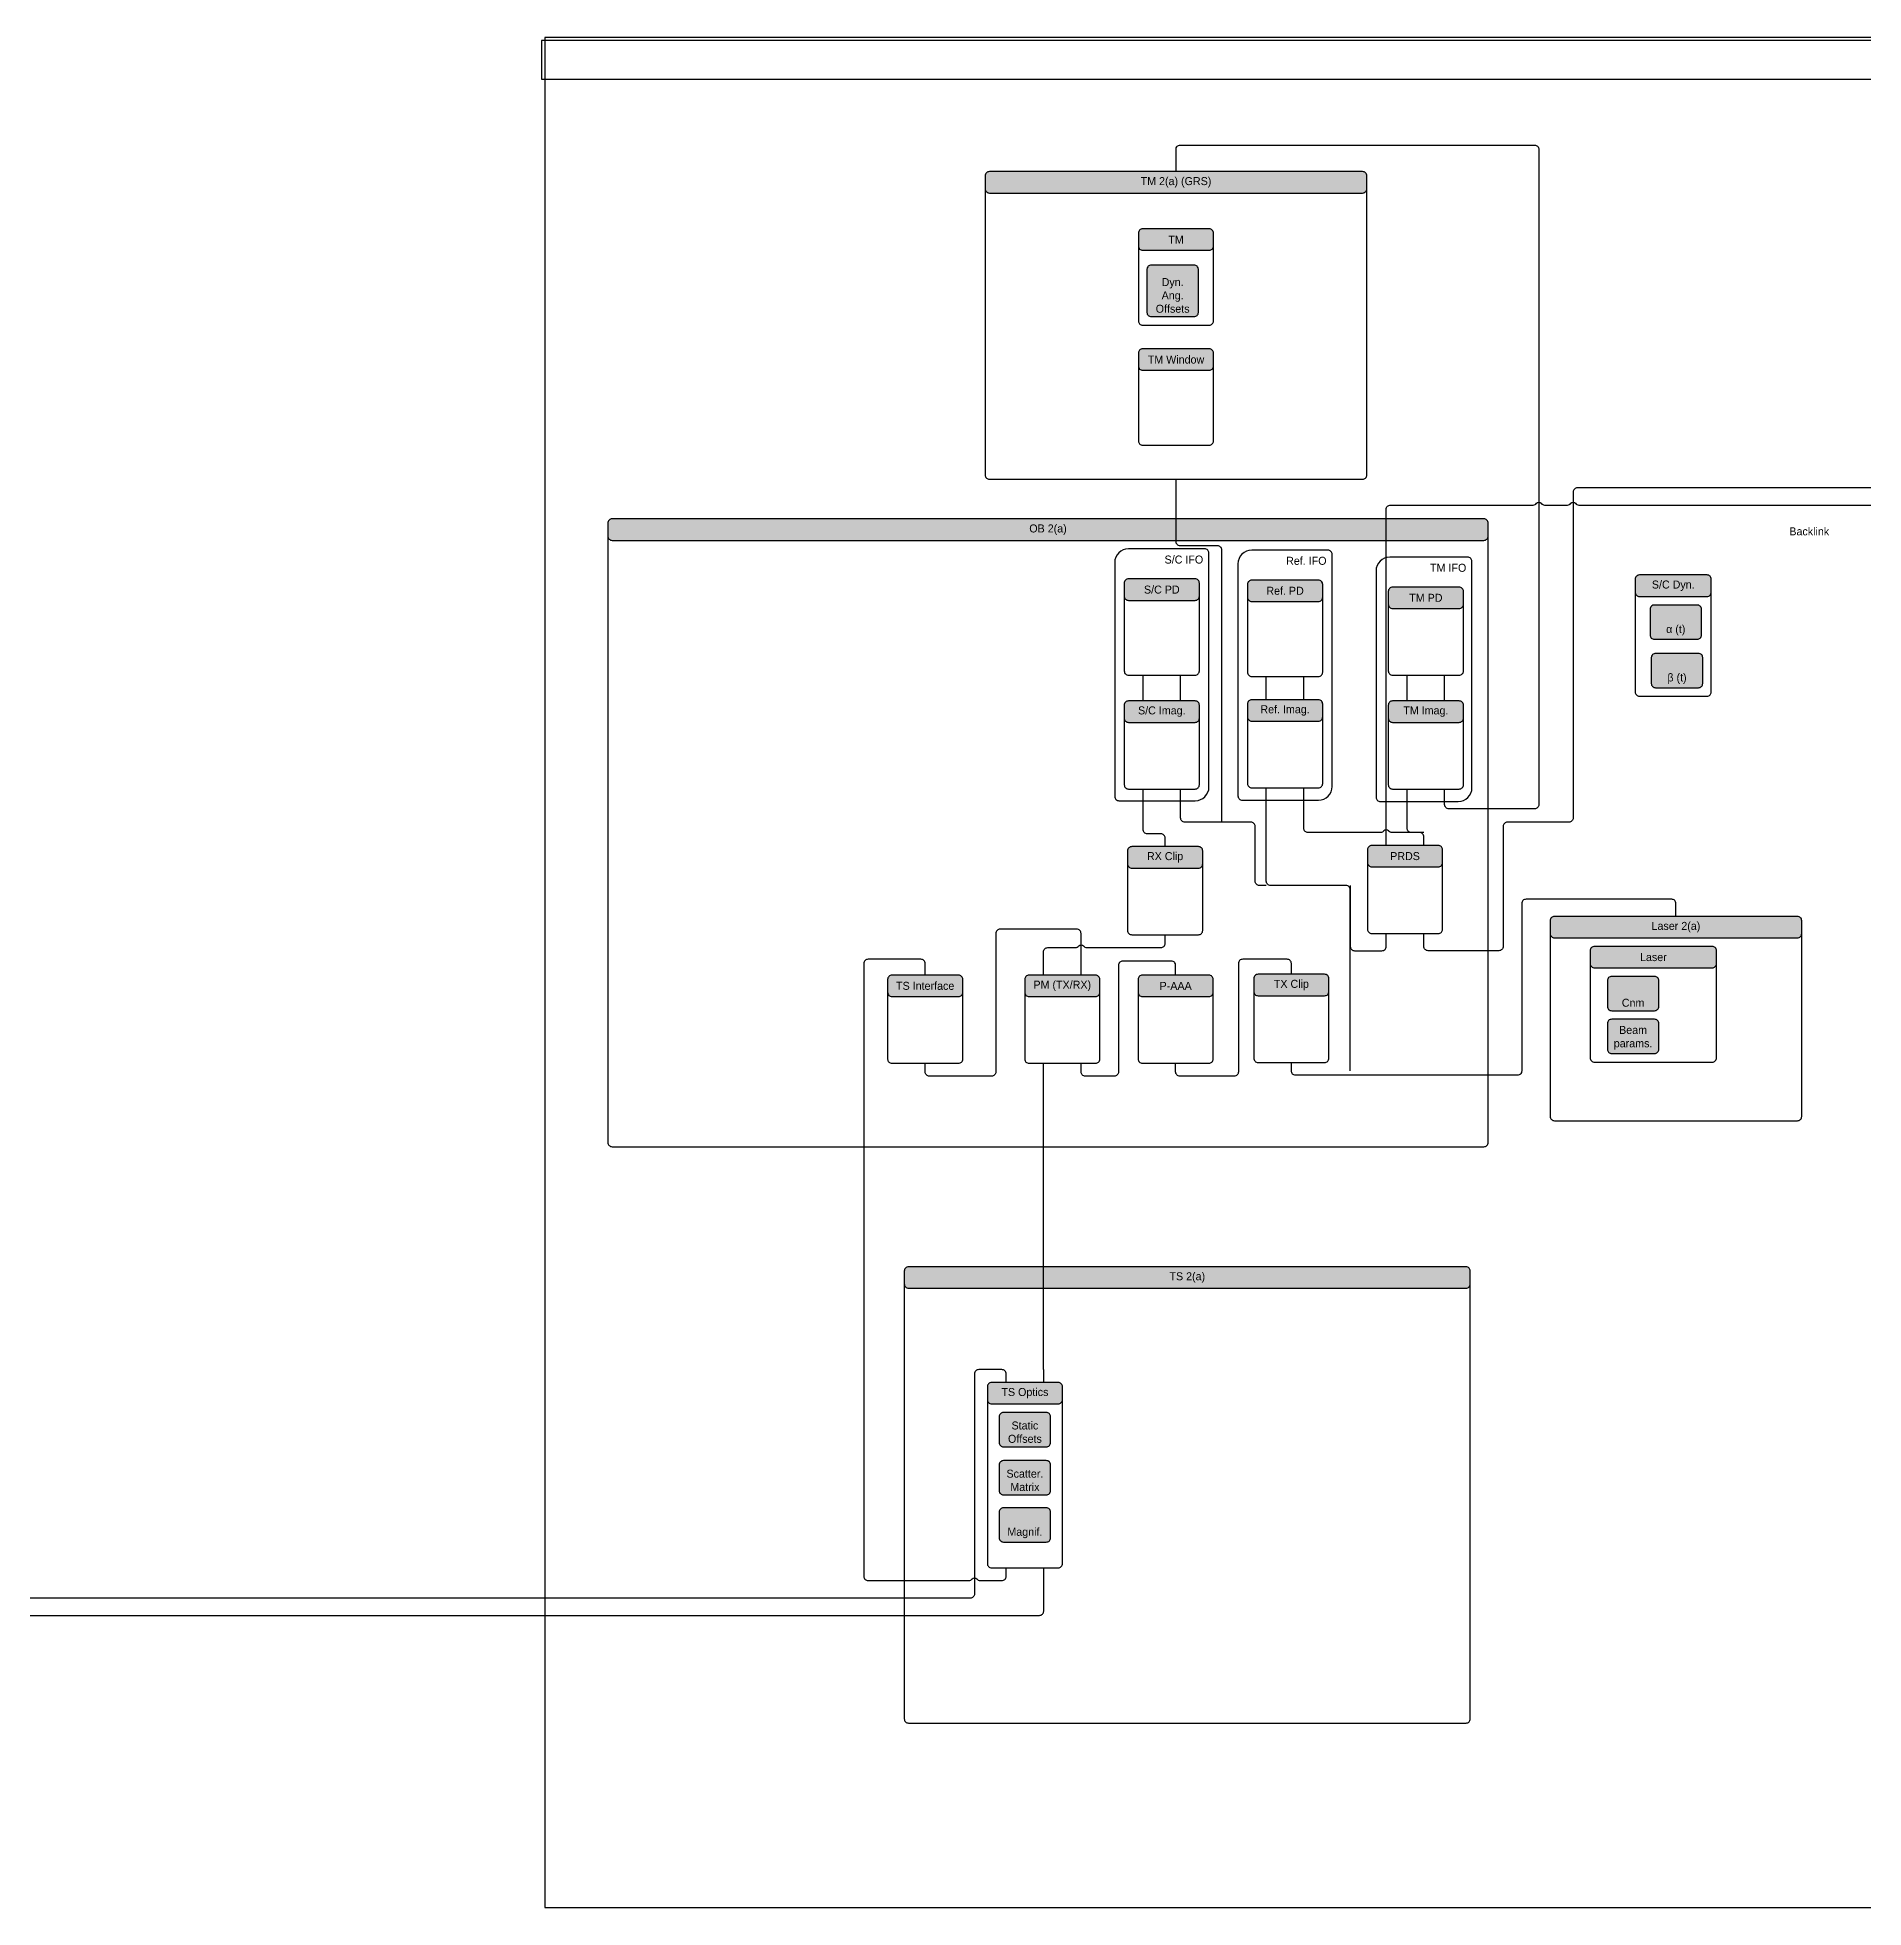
# Model space of a CAD drawing. Extents: x 0.7 to 97.6, y 0.4 to 62.8.
# Drawn here: x 47.35 to 73.99, y 35.48 to 62.76 of the extents above; entities that cross this region are included whole.
import ezdxf

# ---------------------------------------------------------------- set-up
doc = ezdxf.new("R2010")
doc.units = 0
doc.header["$MEASUREMENT"] = 0
for name, color, linetype in [('CONNECTOR', 7, 'CONTINUOUS'), ('FUNCTION_CONTAINER_GROUP', 252, 'CONTINUOUS'), ('FUNCTION_CONTAINERS', 251, 'CONTINUOUS'), ('INPUTS', 7, 'CONTINUOUS'), ('LASER', 7, 'CONTINUOUS'), ('OB', 251, 'CONTINUOUS'), ('S_C', 250, 'CONTINUOUS'), ('TM', 251, 'CONTINUOUS'), ('TS', 251, 'CONTINUOUS')]:
    doc.layers.add(name, color=color, linetype=linetype)
doc.styles.get("Standard").update_dxf_attribs({"font": 'txt.shx'})

msp = doc.modelspace()

# ---------------------------------------------------------------- hatches: boundary and pattern name
at = {"layer": 'FUNCTION_CONTAINERS'}
h = msp.add_hatch(color=253, dxfattribs=at)
h.paths.add_polyline_path([(63.476, 59.653), (64.447, 59.653, 0.414214), (64.51, 59.716), (64.51, 59.903, 0.414214), (64.447, 59.966), (63.962, 59.966), (63.476, 59.966, 0.414214), (63.413, 59.903), (63.413, 59.716, 0.414214)])
edge = h.paths.add_edge_path(flags=0)
edge = h.paths.add_edge_path(flags=0)
edge = h.paths.add_edge_path(flags=0)
h = msp.add_hatch(color=253, dxfattribs=at)
h.paths.add_polyline_path([(63.476, 57.903), (64.447, 57.903, 0.414214), (64.51, 57.966), (64.51, 58.153, 0.414214), (64.447, 58.216), (63.962, 58.216), (63.476, 58.216, 0.414214), (63.413, 58.153), (63.413, 57.966, 0.414214)])
edge = h.paths.add_edge_path(flags=0)
edge = h.paths.add_edge_path(flags=0)
edge = h.paths.add_edge_path(flags=0)
h = msp.add_hatch(color=253, dxfattribs=at)
h.paths.add_polyline_path([(63.27, 54.548), (64.241, 54.548, 0.414214), (64.303, 54.611), (64.303, 54.798, 0.414214), (64.241, 54.861), (63.755, 54.861), (63.27, 54.861, 0.414214), (63.207, 54.798), (63.207, 54.611, 0.414214)])
edge = h.paths.add_edge_path(flags=0)
edge = h.paths.add_edge_path(flags=0)
edge = h.paths.add_edge_path(flags=0)
h = msp.add_hatch(color=253, dxfattribs=at)
h.paths.add_polyline_path([(65.068, 54.531), (66.039, 54.531, 0.414214), (66.102, 54.593), (66.102, 54.781, 0.414214), (66.039, 54.843), (65.553, 54.843), (65.068, 54.843, 0.414214), (65.005, 54.781), (65.005, 54.593, 0.414214)])
edge = h.paths.add_edge_path(flags=0)
edge = h.paths.add_edge_path(flags=0)
edge = h.paths.add_edge_path(flags=0)
h = msp.add_hatch(color=253, dxfattribs=at)
h.paths.add_polyline_path([(70.723, 54.605), (71.709, 54.605, 0.414214), (71.771, 54.668), (71.771, 54.855, 0.414214), (71.709, 54.918), (71.216, 54.918), (70.723, 54.918, 0.414214), (70.661, 54.855), (70.661, 54.668, 0.414214)])
edge = h.paths.add_edge_path(flags=0)
edge = h.paths.add_edge_path(flags=0)
edge = h.paths.add_edge_path(flags=0)
h = msp.add_hatch(color=253, dxfattribs=at)
h.paths.add_polyline_path([(67.121, 54.428), (68.092, 54.428, 0.414214), (68.155, 54.491), (68.155, 54.678, 0.414214), (68.092, 54.741), (67.607, 54.741), (67.121, 54.741, 0.414214), (67.059, 54.678), (67.059, 54.491, 0.414214)])
edge = h.paths.add_edge_path(flags=0)
edge = h.paths.add_edge_path(flags=0)
edge = h.paths.add_edge_path(flags=0)
h = msp.add_hatch(color=253, dxfattribs=at)
h.paths.add_polyline_path([(63.27, 52.768), (64.241, 52.768, 0.414214), (64.303, 52.831), (64.303, 53.018, 0.414214), (64.241, 53.081), (63.755, 53.081), (63.27, 53.081, 0.414214), (63.207, 53.018), (63.207, 52.831, 0.414214)])
edge = h.paths.add_edge_path(flags=0)
edge = h.paths.add_edge_path(flags=0)
edge = h.paths.add_edge_path(flags=0)
h = msp.add_hatch(color=253, dxfattribs=at)
h.paths.add_polyline_path([(65.068, 52.786), (66.039, 52.786, 0.414214), (66.102, 52.848), (66.102, 53.036, 0.414214), (66.039, 53.098), (65.553, 53.098), (65.068, 53.098, 0.414214), (65.005, 53.036), (65.005, 52.848, 0.414214)])
edge = h.paths.add_edge_path(flags=0)
edge = h.paths.add_edge_path(flags=0)
edge = h.paths.add_edge_path(flags=0)
h = msp.add_hatch(color=253, dxfattribs=at)
h.paths.add_polyline_path([(67.121, 52.768), (68.092, 52.768, 0.414214), (68.155, 52.831), (68.155, 53.018, 0.414214), (68.092, 53.081), (67.607, 53.081), (67.121, 53.081, 0.414214), (67.059, 53.018), (67.059, 52.831, 0.414214)])
edge = h.paths.add_edge_path(flags=0)
edge = h.paths.add_edge_path(flags=0)
edge = h.paths.add_edge_path(flags=0)
h = msp.add_hatch(color=253, dxfattribs=at)
h.paths.add_polyline_path([(63.318, 50.643), (64.289, 50.643, 0.414214), (64.352, 50.706), (64.352, 50.893, 0.414214), (64.289, 50.956), (63.803, 50.956), (63.318, 50.956, 0.414214), (63.255, 50.893), (63.255, 50.706, 0.414214)])
edge = h.paths.add_edge_path(flags=0)
edge = h.paths.add_edge_path(flags=0)
edge = h.paths.add_edge_path(flags=0)
h = msp.add_hatch(color=253, dxfattribs=at)
h.paths.add_polyline_path([(66.818, 50.661), (67.789, 50.661, 0.414214), (67.852, 50.723), (67.852, 50.911, 0.414214), (67.789, 50.973), (67.303, 50.973), (66.818, 50.973, 0.414214), (66.755, 50.911), (66.755, 50.723, 0.414214)])
edge = h.paths.add_edge_path(flags=0)
edge = h.paths.add_edge_path(flags=0)
edge = h.paths.add_edge_path(flags=0)
h = msp.add_hatch(color=253, dxfattribs=at)
h.paths.add_polyline_path([(70.068, 49.188), (71.785, 49.188, 0.414214), (71.847, 49.251), (71.847, 49.438, 0.414214), (71.785, 49.501), (70.926, 49.501), (70.068, 49.501, 0.414214), (70.005, 49.438), (70.005, 49.251, 0.414214)])
edge = h.paths.add_edge_path(flags=0)
edge = h.paths.add_edge_path(flags=0)
edge = h.paths.add_edge_path(flags=0)
h = msp.add_hatch(color=253, dxfattribs=at)
h.paths.add_polyline_path([(59.818, 48.768), (60.789, 48.768, 0.414214), (60.852, 48.831), (60.852, 49.018, 0.414214), (60.789, 49.081), (60.303, 49.081), (59.818, 49.081, 0.414214), (59.755, 49.018), (59.755, 48.831, 0.414214)])
edge = h.paths.add_edge_path(flags=0)
edge = h.paths.add_edge_path(flags=0)
edge = h.paths.add_edge_path(flags=0)
h = msp.add_hatch(color=253, dxfattribs=at)
h.paths.add_polyline_path([(61.818, 48.768), (62.789, 48.768, 0.414214), (62.852, 48.831), (62.852, 49.018, 0.414214), (62.789, 49.081), (62.303, 49.081), (61.818, 49.081, 0.414214), (61.755, 49.018), (61.755, 48.831, 0.414214)])
edge = h.paths.add_edge_path(flags=0)
edge = h.paths.add_edge_path(flags=0)
edge = h.paths.add_edge_path(flags=0)
h = msp.add_hatch(color=253, dxfattribs=at)
h.paths.add_polyline_path([(63.471, 48.768), (64.443, 48.768, 0.414214), (64.505, 48.831), (64.505, 49.018, 0.414214), (64.443, 49.081), (63.957, 49.081), (63.471, 49.081, 0.414214), (63.409, 49.018), (63.409, 48.831, 0.414214)])
edge = h.paths.add_edge_path(flags=0)
edge = h.paths.add_edge_path(flags=0)
edge = h.paths.add_edge_path(flags=0)
h = msp.add_hatch(color=253, dxfattribs=at)
h.paths.add_polyline_path([(65.159, 48.781), (66.13, 48.781, 0.414214), (66.193, 48.844), (66.193, 49.031, 0.414214), (66.13, 49.094), (65.645, 49.094), (65.159, 49.094, 0.414214), (65.096, 49.031), (65.096, 48.844, 0.414214)])
edge = h.paths.add_edge_path(flags=0)
edge = h.paths.add_edge_path(flags=0)
edge = h.paths.add_edge_path(flags=0)
h = msp.add_hatch(color=253, dxfattribs=at)
h.paths.add_polyline_path([(61.272, 42.828), (62.243, 42.828, 0.414214), (62.306, 42.891), (62.306, 43.078, 0.414214), (62.243, 43.141), (61.758, 43.141), (61.272, 43.141, 0.414214), (61.21, 43.078), (61.21, 42.891, 0.414214)])
edge = h.paths.add_edge_path(flags=0)
edge = h.paths.add_edge_path(flags=0)
edge = h.paths.add_edge_path(flags=0)
at = {"layer": 'INPUTS'}
for points in [[(63.601, 58.686), (64.226, 58.686, 0.414214), (64.288, 58.748), (64.288, 59.376, 0.414214), (64.226, 59.438), (63.601, 59.438, 0.414214), (63.538, 59.376), (63.538, 58.748, 0.414214)], [(70.94, 53.98), (71.565, 53.98, 0.414214), (71.628, 54.043), (71.628, 54.418, 0.414214), (71.565, 54.48), (70.94, 54.48, 0.414214), (70.878, 54.418), (70.878, 54.043, 0.414214)], [(70.959, 53.274), (71.584, 53.274, 0.414214), (71.646, 53.337), (71.646, 53.712, 0.414214), (71.584, 53.774), (70.959, 53.774, 0.414214), (70.896, 53.712), (70.896, 53.337, 0.414214)], [(70.318, 48.563), (70.943, 48.563, 0.414214), (71.005, 48.626), (71.005, 49.001, 0.414214), (70.943, 49.063), (70.318, 49.063, 0.414214), (70.255, 49.001), (70.255, 48.626, 0.414214)], [(70.318, 47.938), (70.943, 47.938, 0.414214), (71.005, 48.001), (71.005, 48.376, 0.414214), (70.943, 48.438), (70.318, 48.438, 0.414214), (70.255, 48.376), (70.255, 48.001, 0.414214)], [(61.445, 42.203), (62.07, 42.203, 0.414214), (62.133, 42.266), (62.133, 42.641, 0.414214), (62.07, 42.703), (61.445, 42.703, 0.414214), (61.383, 42.641), (61.383, 42.266, 0.414214)], [(61.445, 41.501), (62.07, 41.501, 0.414214), (62.133, 41.563), (62.133, 41.938, 0.414214), (62.07, 42.001), (61.445, 42.001, 0.414214), (61.383, 41.938), (61.383, 41.563, 0.414214)], [(61.445, 40.813), (62.07, 40.813, 0.414214), (62.133, 40.876), (62.133, 41.251, 0.414214), (62.07, 41.313), (61.445, 41.313, 0.414214), (61.383, 41.251), (61.383, 40.876, 0.414214)]]:
    msp.add_hatch(color=254, dxfattribs=at).paths.add_polyline_path(points)
at = {"layer": 'LASER'}
h = msp.add_hatch(color=140, dxfattribs=at)
h.paths.add_polyline_path([(69.483, 49.626), (73.028, 49.626, 0.414214), (73.09, 49.688), (73.09, 49.876, 0.414214), (73.028, 49.938), (71.255, 49.938), (69.483, 49.938, 0.414214), (69.42, 49.876), (69.42, 49.688, 0.414214)])
edge = h.paths.add_edge_path(flags=0)
edge = h.paths.add_edge_path(flags=0)
edge = h.paths.add_edge_path(flags=0)
at = {"layer": 'OB'}
h = msp.add_hatch(color=7, dxfattribs=at)
h.paths.add_polyline_path([(55.735, 55.423), (68.454, 55.423, 0.414214), (68.517, 55.486), (68.517, 55.673, 0.414214), (68.454, 55.736), (62.095, 55.736), (55.735, 55.736, 0.414214), (55.673, 55.673), (55.673, 55.486, 0.414214)])
edge = h.paths.add_edge_path(flags=0)
edge = h.paths.add_edge_path(flags=0)
edge = h.paths.add_edge_path(flags=0)
at = {"layer": 'TM'}
h = msp.add_hatch(color=253, dxfattribs=at)
h.paths.add_polyline_path([(61.24, 60.489), (66.684, 60.489, 0.414214), (66.746, 60.551), (66.746, 60.739, 0.414214), (66.684, 60.801), (63.962, 60.801), (61.24, 60.801, 0.414214), (61.177, 60.739), (61.177, 60.551, 0.414214)])
edge = h.paths.add_edge_path(flags=0)
edge = h.paths.add_edge_path(flags=0)
edge = h.paths.add_edge_path(flags=0)
at = {"layer": 'TS'}
h = msp.add_hatch(color=253, dxfattribs=at)
h.paths.add_polyline_path([(60.061, 44.515), (68.193, 44.515, 0.414214), (68.255, 44.578), (68.255, 44.765, 0.414214), (68.193, 44.828), (64.127, 44.828), (60.061, 44.828, 0.414214), (59.998, 44.765), (59.998, 44.578, 0.414214)])
edge = h.paths.add_edge_path(flags=0)
edge = h.paths.add_edge_path(flags=0)
edge = h.paths.add_edge_path(flags=0)

# ---------------------------------------------------------------- linework, layer by layer
at = {"layer": 'CONNECTOR', "linetype": 'CONTINUOUS'}
for p, q in [((63.481, 53.081), (63.481, 53.456)), ((64.029, 53.081), (64.029, 53.456)), ((65.279, 53.098), (65.279, 53.438)), ((65.827, 53.098), (65.827, 53.438)), ((67.333, 53.081), (67.333, 53.456)), ((67.881, 53.081), (67.881, 53.456))]:
    msp.add_line(p, q, dxfattribs=at)
for points in [[(63.962, 60.801), (63.962, 61.126, -0.414214), (64.024, 61.188), (69.193, 61.188, -0.414214), (69.255, 61.126), (69.255, 51.569, -0.414214), (69.193, 51.507), (67.943, 51.507, -0.414214), (67.881, 51.569), (67.881, 51.796)], [(64.63, 51.313), (64.63, 55.282, 0.414214), (64.568, 55.344), (64.024, 55.344, -0.414214), (63.962, 55.407), (63.962, 56.313)], [(86.571, 50.988), (86.571, 51.251, 0.414214), (86.508, 51.313), (86.193, 51.313, -0.414214), (86.13, 51.376), (86.13, 56.126, 0.414214), (86.068, 56.188), (83.586, 56.188, -0.236068), (83.536, 56.213, 0.5), (83.47, 56.213, -0.236068), (83.42, 56.188), (69.818, 56.188, 0.414214), (69.755, 56.126), (69.755, 51.376, -0.414214), (69.693, 51.313), (68.797, 51.313, 0.414214), (68.734, 51.251), (68.734, 49.501, -0.414214), (68.672, 49.438), (67.64, 49.438, -0.414214), (67.577, 49.501), (67.577, 49.688)], [(67.029, 50.973), (67.029, 55.876, -0.414214), (67.092, 55.938), (69.172, 55.938, 0.236068), (69.222, 55.963, -0.5), (69.289, 55.963, 0.236068), (69.339, 55.938), (69.672, 55.938, 0.236068), (69.722, 55.963, -0.5), (69.789, 55.963, 0.236068), (69.839, 55.938), (83.42, 55.938, 0.236068)], [(63.803, 50.956), (63.803, 51.081, 0.414214), (63.741, 51.143), (63.544, 51.143, -0.414214), (63.481, 51.206), (63.481, 51.796)], [(65.279, 50.388), (65.179, 50.388, -0.414214), (65.116, 50.451), (65.116, 51.251, 0.414214), (65.054, 51.313), (64.092, 51.313, -0.414214), (64.029, 51.376), (64.029, 51.796)], [(66.505, 47.688), (66.505, 50.326, 0.414214), (66.443, 50.388), (65.342, 50.388, -0.414214), (65.279, 50.451), (65.279, 51.813)], [(67.577, 50.973), (67.577, 51.098, 0.414214), (67.515, 51.161), (67.113, 51.161, -0.236068), (67.063, 51.186, 0.5), (66.996, 51.186, -0.236068), (66.946, 51.161), (65.89, 51.161, -0.414214), (65.827, 51.223), (65.827, 51.813)], [(67.577, 51.161), (67.395, 51.161, -0.414214), (67.333, 51.223), (67.333, 51.796)], [(66.505, 50.388), (66.505, 49.501, 0.414214), (66.568, 49.438), (66.967, 49.438, 0.414214), (67.029, 49.501), (67.029, 49.688)], [(71.255, 49.938), (71.255, 50.126, 0.414214), (71.193, 50.188), (69.068, 50.188, 0.414214), (69.005, 50.126), (69.005, 47.683, -0.414214), (68.943, 47.621), (65.707, 47.621, -0.414214), (65.645, 47.683), (65.645, 47.808)], [(62.577, 49.081), (62.577, 49.688, 0.414214), (62.515, 49.751), (61.396, 49.751, 0.414214), (61.333, 49.688), (61.333, 47.671, -0.414214), (61.271, 47.608), (60.366, 47.608, -0.414214), (60.303, 47.671), (60.303, 47.796)], [(62.029, 49.081), (62.029, 49.421, -0.414214), (62.092, 49.483), (62.494, 49.483, 0.236068), (62.544, 49.508, -0.5), (62.611, 49.508, 0.236068), (62.661, 49.483), (63.741, 49.483, 0.414214), (63.803, 49.546), (63.803, 49.671)], [(60.303, 49.081), (60.303, 49.251, 0.414214), (60.241, 49.313), (59.47, 49.313, 0.414214), (59.408, 49.251), (59.408, 40.313, 0.414214), (59.47, 40.251), (60.939, 40.251, 0.236068), (60.989, 40.276, -0.5), (61.055, 40.276, 0.236068), (61.105, 40.251), (61.421, 40.251, 0.414214), (61.484, 40.313), (61.484, 40.438)], [(63.957, 49.081), (63.957, 49.225, 0.414214), (63.895, 49.287), (63.185, 49.287, 0.414214), (63.122, 49.225), (63.122, 47.671, -0.414214), (63.06, 47.608), (62.64, 47.608, -0.414214), (62.577, 47.671), (62.577, 47.796)], [(65.645, 49.094), (65.645, 49.251, 0.414214), (65.582, 49.313), (64.935, 49.313, 0.414214), (64.872, 49.251), (64.872, 47.671, -0.414214), (64.81, 47.608), (64.02, 47.608, -0.414214), (63.957, 47.671), (63.957, 47.796)], [(62.032, 43.141), (62.032, 43.327, 0.414214), (62.031, 43.328, -0.414214), (62.029, 43.329), (62.029, 47.796)], [(27.025, 43.128), (27.025, 43.253, -0.414214), (27.087, 43.316), (27.972, 43.316, -0.414214), (28.035, 43.253), (28.035, 39.807, 0.414214), (28.097, 39.744), (61.969, 39.744, 0.414214), (62.032, 39.807), (62.032, 40.438)], [(61.484, 43.141), (61.484, 43.266, 0.414214), (61.421, 43.328), (61.085, 43.328, 0.414214), (61.022, 43.266), (61.022, 40.057, -0.414214), (60.96, 39.994), (28.118, 39.994, -0.236068), (28.068, 40.019, 0.5), (28.001, 40.019, -0.236068), (27.951, 39.994), (27.636, 39.994, -0.414214), (27.573, 40.057), (27.573, 40.426)]]:
    msp.add_lwpolyline(points, format="xyb", dxfattribs=at)
at = {"layer": 'FUNCTION_CONTAINER_GROUP', "linetype": 'CONTINUOUS'}
for points in [[(63.13, 51.626), (64.243, 51.626, 0.4142), (64.443, 51.826), (64.443, 55.236, 0.414214), (64.38, 55.298), (63.268, 55.298, 0.4142), (63.068, 55.098), (63.068, 51.688, 0.414214)], [(64.928, 51.633), (66.041, 51.633, 0.4142), (66.241, 51.833), (66.241, 55.218, 0.414214), (66.178, 55.281), (65.066, 55.281, 0.4142), (64.866, 55.081), (64.866, 51.695, 0.414214)], [(66.943, 51.614), (68.08, 51.614, 0.4142), (68.28, 51.814), (68.28, 55.116, 0.414214), (68.217, 55.178), (67.08, 55.178, 0.4142), (66.88, 54.978), (66.88, 51.677, 0.414214)]]:
    msp.add_lwpolyline(points, format="xyb", close=True, dxfattribs=at)
at = {"layer": 'FUNCTION_CONTAINERS', "linetype": 'CONTINUOUS'}
for points in [[(63.476, 58.561), (63.962, 58.561), (64.447, 58.561, 0.414214), (64.51, 58.623), (64.51, 59.903, 0.414214), (64.447, 59.966), (63.962, 59.966), (63.476, 59.966, 0.414214), (63.413, 59.903), (63.413, 58.623, 0.414214)], [(63.476, 59.653), (64.447, 59.653, 0.414214), (64.51, 59.716), (64.51, 59.903, 0.414214), (64.447, 59.966), (63.962, 59.966), (63.476, 59.966, 0.414214), (63.413, 59.903), (63.413, 59.716, 0.414214)], [(63.476, 56.811), (63.962, 56.811), (64.447, 56.811, 0.414214), (64.51, 56.873), (64.51, 58.153, 0.414214), (64.447, 58.216), (63.962, 58.216), (63.476, 58.216, 0.414214), (63.413, 58.153), (63.413, 56.873, 0.414214)], [(63.476, 57.903), (64.447, 57.903, 0.414214), (64.51, 57.966), (64.51, 58.153, 0.414214), (64.447, 58.216), (63.962, 58.216), (63.476, 58.216, 0.414214), (63.413, 58.153), (63.413, 57.966, 0.414214)], [(63.27, 53.456), (63.755, 53.456), (64.241, 53.456, 0.414214), (64.303, 53.518), (64.303, 54.798, 0.414214), (64.241, 54.861), (63.755, 54.861), (63.27, 54.861, 0.414214), (63.207, 54.798), (63.207, 53.518, 0.414214)], [(63.27, 54.548), (64.241, 54.548, 0.414214), (64.303, 54.611), (64.303, 54.798, 0.414214), (64.241, 54.861), (63.755, 54.861), (63.27, 54.861, 0.414214), (63.207, 54.798), (63.207, 54.611, 0.414214)], [(65.068, 53.438), (65.553, 53.438), (66.039, 53.438, 0.414214), (66.102, 53.501), (66.102, 54.781, 0.414214), (66.039, 54.843), (65.553, 54.843), (65.068, 54.843, 0.414214), (65.005, 54.781), (65.005, 53.501, 0.414214)], [(65.068, 54.531), (66.039, 54.531, 0.414214), (66.102, 54.593), (66.102, 54.781, 0.414214), (66.039, 54.843), (65.553, 54.843), (65.068, 54.843, 0.414214), (65.005, 54.781), (65.005, 54.593, 0.414214)], [(70.723, 53.149), (71.216, 53.149), (71.709, 53.149, 0.414214), (71.771, 53.212), (71.771, 54.855, 0.414214), (71.709, 54.918), (71.216, 54.918), (70.723, 54.918, 0.414214), (70.661, 54.855), (70.661, 53.212, 0.414214)], [(70.723, 54.605), (71.709, 54.605, 0.414214), (71.771, 54.668), (71.771, 54.855, 0.414214), (71.709, 54.918), (71.216, 54.918), (70.723, 54.918, 0.414214), (70.661, 54.855), (70.661, 54.668, 0.414214)], [(67.121, 53.456), (67.607, 53.456), (68.092, 53.456, 0.414214), (68.155, 53.518), (68.155, 54.678, 0.414214), (68.092, 54.741), (67.607, 54.741), (67.121, 54.741, 0.414214), (67.059, 54.678), (67.059, 53.518, 0.414214)], [(67.121, 54.428), (68.092, 54.428, 0.414214), (68.155, 54.491), (68.155, 54.678, 0.414214), (68.092, 54.741), (67.607, 54.741), (67.121, 54.741, 0.414214), (67.059, 54.678), (67.059, 54.491, 0.414214)], [(63.27, 51.796), (63.755, 51.796), (64.241, 51.796, 0.414214), (64.303, 51.858), (64.303, 53.018, 0.414214), (64.241, 53.081), (63.755, 53.081), (63.27, 53.081, 0.414214), (63.207, 53.018), (63.207, 51.858, 0.414214)], [(63.27, 52.768), (64.241, 52.768, 0.414214), (64.303, 52.831), (64.303, 53.018, 0.414214), (64.241, 53.081), (63.755, 53.081), (63.27, 53.081, 0.414214), (63.207, 53.018), (63.207, 52.831, 0.414214)], [(65.068, 51.813), (65.553, 51.813), (66.039, 51.813, 0.414214), (66.102, 51.876), (66.102, 53.036, 0.414214), (66.039, 53.098), (65.553, 53.098), (65.068, 53.098, 0.414214), (65.005, 53.036), (65.005, 51.876, 0.414214)], [(65.068, 52.786), (66.039, 52.786, 0.414214), (66.102, 52.848), (66.102, 53.036, 0.414214), (66.039, 53.098), (65.553, 53.098), (65.068, 53.098, 0.414214), (65.005, 53.036), (65.005, 52.848, 0.414214)], [(67.121, 51.796), (67.607, 51.796), (68.092, 51.796, 0.414214), (68.155, 51.858), (68.155, 53.018, 0.414214), (68.092, 53.081), (67.607, 53.081), (67.121, 53.081, 0.414214), (67.059, 53.018), (67.059, 51.858, 0.414214)], [(67.121, 52.768), (68.092, 52.768, 0.414214), (68.155, 52.831), (68.155, 53.018, 0.414214), (68.092, 53.081), (67.607, 53.081), (67.121, 53.081, 0.414214), (67.059, 53.018), (67.059, 52.831, 0.414214)], [(63.318, 49.671), (63.803, 49.671), (64.289, 49.671, 0.414214), (64.352, 49.733), (64.352, 50.893, 0.414214), (64.289, 50.956), (63.803, 50.956), (63.318, 50.956, 0.414214), (63.255, 50.893), (63.255, 49.733, 0.414214)], [(63.318, 50.643), (64.289, 50.643, 0.414214), (64.352, 50.706), (64.352, 50.893, 0.414214), (64.289, 50.956), (63.803, 50.956), (63.318, 50.956, 0.414214), (63.255, 50.893), (63.255, 50.706, 0.414214)], [(66.818, 49.688), (67.303, 49.688), (67.789, 49.688, 0.414214), (67.852, 49.751), (67.852, 50.911, 0.414214), (67.789, 50.973), (67.303, 50.973), (66.818, 50.973, 0.414214), (66.755, 50.911), (66.755, 49.751, 0.414214)], [(66.818, 50.661), (67.789, 50.661, 0.414214), (67.852, 50.723), (67.852, 50.911, 0.414214), (67.789, 50.973), (67.303, 50.973), (66.818, 50.973, 0.414214), (66.755, 50.911), (66.755, 50.723, 0.414214)], [(70.068, 47.813), (70.926, 47.813), (71.785, 47.813, 0.414214), (71.847, 47.876), (71.847, 49.438, 0.414214), (71.785, 49.501), (70.926, 49.501), (70.068, 49.501, 0.414214), (70.005, 49.438), (70.005, 47.876, 0.414214)], [(70.068, 49.188), (71.785, 49.188, 0.414214), (71.847, 49.251), (71.847, 49.438, 0.414214), (71.785, 49.501), (70.926, 49.501), (70.068, 49.501, 0.414214), (70.005, 49.438), (70.005, 49.251, 0.414214)], [(59.818, 47.796), (60.303, 47.796), (60.789, 47.796, 0.414214), (60.852, 47.858), (60.852, 49.018, 0.414214), (60.789, 49.081), (60.303, 49.081), (59.818, 49.081, 0.414214), (59.755, 49.018), (59.755, 47.858, 0.414214)], [(59.818, 48.768), (60.789, 48.768, 0.414214), (60.852, 48.831), (60.852, 49.018, 0.414214), (60.789, 49.081), (60.303, 49.081), (59.818, 49.081, 0.414214), (59.755, 49.018), (59.755, 48.831, 0.414214)], [(61.818, 47.796), (62.303, 47.796), (62.789, 47.796, 0.414214), (62.852, 47.858), (62.852, 49.018, 0.414214), (62.789, 49.081), (62.303, 49.081), (61.818, 49.081, 0.414214), (61.755, 49.018), (61.755, 47.858, 0.414214)], [(61.818, 48.768), (62.789, 48.768, 0.414214), (62.852, 48.831), (62.852, 49.018, 0.414214), (62.789, 49.081), (62.303, 49.081), (61.818, 49.081, 0.414214), (61.755, 49.018), (61.755, 48.831, 0.414214)], [(63.471, 47.796), (63.957, 47.796), (64.443, 47.796, 0.414214), (64.505, 47.858), (64.505, 49.018, 0.414214), (64.443, 49.081), (63.957, 49.081), (63.471, 49.081, 0.414214), (63.409, 49.018), (63.409, 47.858, 0.414214)], [(63.471, 48.768), (64.443, 48.768, 0.414214), (64.505, 48.831), (64.505, 49.018, 0.414214), (64.443, 49.081), (63.957, 49.081), (63.471, 49.081, 0.414214), (63.409, 49.018), (63.409, 48.831, 0.414214)], [(65.159, 47.808), (65.645, 47.808), (66.13, 47.808, 0.414214), (66.193, 47.871), (66.193, 49.031, 0.414214), (66.13, 49.094), (65.645, 49.094), (65.159, 49.094, 0.414214), (65.096, 49.031), (65.096, 47.871, 0.414214)], [(65.159, 48.781), (66.13, 48.781, 0.414214), (66.193, 48.844), (66.193, 49.031, 0.414214), (66.13, 49.094), (65.645, 49.094), (65.159, 49.094, 0.414214), (65.096, 49.031), (65.096, 48.844, 0.414214)], [(61.272, 40.438), (61.758, 40.438), (62.243, 40.438, 0.414214), (62.306, 40.501), (62.306, 43.078, 0.414214), (62.243, 43.141), (61.758, 43.141), (61.272, 43.141, 0.414214), (61.21, 43.078), (61.21, 40.501, 0.414214)], [(61.272, 42.828), (62.243, 42.828, 0.414214), (62.306, 42.891), (62.306, 43.078, 0.414214), (62.243, 43.141), (61.758, 43.141), (61.272, 43.141, 0.414214), (61.21, 43.078), (61.21, 42.891, 0.414214)]]:
    msp.add_lwpolyline(points, format="xyb", close=True, dxfattribs=at)
at = {"layer": 'INPUTS', "linetype": 'CONTINUOUS'}
for points in [[(63.601, 58.686), (64.226, 58.686, 0.414214), (64.288, 58.748), (64.288, 59.376, 0.414214), (64.226, 59.438), (63.601, 59.438, 0.414214), (63.538, 59.376), (63.538, 58.748, 0.414214)], [(70.94, 53.98), (71.565, 53.98, 0.414214), (71.628, 54.043), (71.628, 54.418, 0.414214), (71.565, 54.48), (70.94, 54.48, 0.414214), (70.878, 54.418), (70.878, 54.043, 0.414214)], [(70.959, 53.274), (71.584, 53.274, 0.414214), (71.646, 53.337), (71.646, 53.712, 0.414214), (71.584, 53.774), (70.959, 53.774, 0.414214), (70.896, 53.712), (70.896, 53.337, 0.414214)], [(70.318, 48.563), (70.943, 48.563, 0.414214), (71.005, 48.626), (71.005, 49.001, 0.414214), (70.943, 49.063), (70.318, 49.063, 0.414214), (70.255, 49.001), (70.255, 48.626, 0.414214)], [(70.318, 47.938), (70.943, 47.938, 0.414214), (71.005, 48.001), (71.005, 48.376, 0.414214), (70.943, 48.438), (70.318, 48.438, 0.414214), (70.255, 48.376), (70.255, 48.001, 0.414214)], [(61.445, 42.203), (62.07, 42.203, 0.414214), (62.133, 42.266), (62.133, 42.641, 0.414214), (62.07, 42.703), (61.445, 42.703, 0.414214), (61.383, 42.641), (61.383, 42.266, 0.414214)], [(61.445, 41.501), (62.07, 41.501, 0.414214), (62.133, 41.563), (62.133, 41.938, 0.414214), (62.07, 42.001), (61.445, 42.001, 0.414214), (61.383, 41.938), (61.383, 41.563, 0.414214)], [(61.445, 40.813), (62.07, 40.813, 0.414214), (62.133, 40.876), (62.133, 41.251, 0.414214), (62.07, 41.313), (61.445, 41.313, 0.414214), (61.383, 41.251), (61.383, 40.876, 0.414214)]]:
    msp.add_lwpolyline(points, format="xyb", close=True, dxfattribs=at)
at = {"layer": 'LASER', "linetype": 'CONTINUOUS'}
for points in [[(69.483, 46.959), (71.255, 46.959), (73.028, 46.959, 0.414214), (73.09, 47.022), (73.09, 49.876, 0.414214), (73.028, 49.938), (71.255, 49.938), (69.483, 49.938, 0.414214), (69.42, 49.876), (69.42, 47.022, 0.414214)], [(69.483, 49.626), (73.028, 49.626, 0.414214), (73.09, 49.688), (73.09, 49.876, 0.414214), (73.028, 49.938), (71.255, 49.938), (69.483, 49.938, 0.414214), (69.42, 49.876), (69.42, 49.688, 0.414214)]]:
    msp.add_lwpolyline(points, format="xyb", close=True, dxfattribs=at)
at = {"layer": 'OB', "linetype": 'CONTINUOUS'}
for points in [[(55.735, 46.579), (62.095, 46.579), (68.454, 46.579, 0.414214), (68.517, 46.642), (68.517, 55.673, 0.414214), (68.454, 55.736), (62.095, 55.736), (55.735, 55.736, 0.414214), (55.673, 55.673), (55.673, 46.642, 0.414214)], [(55.735, 55.423), (68.454, 55.423, 0.414214), (68.517, 55.486), (68.517, 55.673, 0.414214), (68.454, 55.736), (62.095, 55.736), (55.735, 55.736, 0.414214), (55.673, 55.673), (55.673, 55.486, 0.414214)]]:
    msp.add_lwpolyline(points, format="xyb", close=True, dxfattribs=at)
at = {"layer": 'S_C', "linetype": 'CONTINUOUS'}
for points in [[(54.755, 35.482), (76.143, 35.482), (97.53, 35.482), (97.53, 62.758), (76.143, 62.758), (54.755, 62.758)], [(54.708, 62.149), (76.143, 62.149), (97.577, 62.149), (97.577, 62.712), (76.143, 62.712), (54.708, 62.712)]]:
    msp.add_lwpolyline(points, close=True, dxfattribs=at)
at = {"layer": 'TM', "linetype": 'CONTINUOUS'}
for points in [[(61.24, 56.313), (63.962, 56.313), (66.684, 56.313, 0.414214), (66.746, 56.376), (66.746, 60.739, 0.414214), (66.684, 60.801), (63.962, 60.801), (61.24, 60.801, 0.414214), (61.177, 60.739), (61.177, 56.376, 0.414214)], [(61.24, 60.489), (66.684, 60.489, 0.414214), (66.746, 60.551), (66.746, 60.739, 0.414214), (66.684, 60.801), (63.962, 60.801), (61.24, 60.801, 0.414214), (61.177, 60.739), (61.177, 60.551, 0.414214)]]:
    msp.add_lwpolyline(points, format="xyb", close=True, dxfattribs=at)
at = {"layer": 'TS', "linetype": 'CONTINUOUS'}
for points in [[(60.061, 38.173), (64.127, 38.173), (68.193, 38.173, 0.414214), (68.255, 38.236), (68.255, 44.765, 0.414214), (68.193, 44.828), (64.127, 44.828), (60.061, 44.828, 0.414214), (59.998, 44.765), (59.998, 38.236, 0.414214)], [(60.061, 44.515), (68.193, 44.515, 0.414214), (68.255, 44.578), (68.255, 44.765, 0.414214), (68.193, 44.828), (64.127, 44.828), (60.061, 44.828, 0.414214), (59.998, 44.765), (59.998, 44.578, 0.414214)]]:
    msp.add_lwpolyline(points, format="xyb", close=True, dxfattribs=at)

# ---------------------------------------------------------------- texts
at = {"layer": 'CONNECTOR', "insert": (73.2, 55.494), "char_height": 0.1167, "width": 2.11111, "attachment_point": 8}
msp.add_mtext('\\C89;\\fFranklin Gothic Book|b0|i0|;\\H0.11670010909438;Backlink', dxfattribs=at)
at = {"layer": 'FUNCTION_CONTAINER_GROUP', "char_height": 0.1167, "attachment_point": 6}
for s, insert, width in [('\\C7;\\fFranklin Gothic Book|b0|i0|;\\H0.11670010909438;S/C IFO', (64.359, 55.142), 1.375), ('\\C7;\\fFranklin Gothic Book|b0|i0|;\\H0.11670010909438;Ref. IFO', (66.158, 55.124), 1.375), ('\\C7;\\fFranklin Gothic Book|b0|i0|;\\H0.11670010909438;TM IFO', (68.197, 55.022), 1.39966)]:
    msp.add_mtext(s, dxfattribs=dict(at, insert=insert, width=width))
at = {"layer": 'FUNCTION_CONTAINERS', "char_height": 0.1167, "attachment_point": 5}
for s, insert, width in [('\\C7;\\fFranklin Gothic Book|b0|i0|;\\H0.11670010909438;TM', (63.962, 59.809), 1.09633), ('\\C7;\\fFranklin Gothic Book|b0|i0|;\\H0.11670010909438;TM Window', (63.962, 58.059), 1.09633), ('\\C7;\\fFranklin Gothic Book|b0|i0|;\\H0.11670010909438;S/C Dyn.', (71.216, 54.761), 1.11067), ('\\C7;\\fFranklin Gothic Book|b0|i0|;\\H0.11670010909438;S/C PD ', (63.755, 54.704), 1.09633), ('\\C7;\\fFranklin Gothic Book|b0|i0|;\\H0.11670010909438;Ref. PD', (65.553, 54.687), 1.09633), ('\\C7;\\fFranklin Gothic Book|b0|i0|;\\H0.11670010909438;TM PD', (67.607, 54.585), 1.09633), ('\\C7;\\fFranklin Gothic Book|b0|i0|;\\H0.11670010909438;S/C Imag.', (63.755, 52.925), 1.09633), ('\\C7;\\fFranklin Gothic Book|b0|i0|;\\H0.11670010909438;Ref. Imag. ', (65.553, 52.942), 1.09633), ('\\C7;\\fFranklin Gothic Book|b0|i0|;\\H0.11670010909438;TM Imag. ', (67.607, 52.925), 1.09633), ('\\C7;\\fFranklin Gothic Book|b0|i0|;\\H0.11670010909438;RX Clip', (63.803, 50.8), 1.09633), ('\\C7;\\fFranklin Gothic Book|b0|i0|;\\H0.11670010909438;PRDS', (67.303, 50.817), 1.09633), ('\\C7;\\fFranklin Gothic Book|b0|i0|;\\H0.11670010909438;Laser', (70.926, 49.344), 1.8422), ('\\C7;\\fFranklin Gothic Book|b0|i0|;\\H0.11670010909438;TS Interface', (60.303, 48.925), 1.09633), ('\\C7;\\fFranklin Gothic Book|b0|i0|;\\H0.11670010909438;PM (TX/RX)', (62.303, 48.925), 1.09633), ('\\C7;\\fFranklin Gothic Book|b0|i0|;\\H0.11670010909438;P-AAA', (63.957, 48.925), 1.09633), ('\\C7;\\fFranklin Gothic Book|b0|i0|;\\H0.11670010909438;TX Clip', (65.645, 48.937), 1.09633), ('\\C7;\\fFranklin Gothic Book|b0|i0|;\\H0.11670010909438;TS Optics', (61.758, 42.984), 1.09633)]:
    msp.add_mtext(s, dxfattribs=dict(at, insert=insert, width=width))
at = {"layer": 'INPUTS', "width": 0.75, "attachment_point": 8}
for s, insert, char_height in [('\\C89;\\fFranklin Gothic Book|b0|i0|;\\H0.11670010909438;Dyn. \\PAng. \\POffsets', (63.913, 58.741), 0.1167), ('\\C89;\\fSymbol|b0|i0|;\\H0.11556077748537;a\\fFranklin Gothic Book|b0|i0|;\\H0.11670010909438; (t)', (71.253, 54.036), 0.11556), ('\\C89;\\fSymbol|b0|i0|;\\H0.11556077748537;b\\fFranklin Gothic Book|b0|i0|;\\H0.11670010909438; (t)', (71.271, 53.33), 0.11556), ('\\C89;\\fFranklin Gothic Book|b0|i0|;\\H0.11670010909438;Cnm', (70.63, 48.619), 0.1167), ('\\C89;\\fFranklin Gothic Book|b0|i0|;\\H0.11670010909438;Beam \\Pparams.', (70.63, 47.994), 0.1167), ('\\C89;\\fFranklin Gothic Book|b0|i0|;\\H0.11670010909438;Static \\POffsets', (61.758, 42.259), 0.1167), ('\\C89;\\fFranklin Gothic Book|b0|i0|;\\H0.11670010909438;Scatter.\\PMatrix', (61.758, 41.556), 0.1167), ('\\C89;\\fFranklin Gothic Book|b0|i0|;\\H0.11670010909438;Magnif.', (61.758, 40.869), 0.1167)]:
    msp.add_mtext(s, dxfattribs=dict(at, insert=insert, char_height=char_height))
at = {"layer": 'LASER', "insert": (71.255, 49.782), "char_height": 0.1167, "width": 3.66972, "attachment_point": 5}
msp.add_mtext('\\C7;\\fFranklin Gothic Book|b0|i0|;\\H0.11670010909438;Laser 2(a)', dxfattribs=at)
at = {"layer": 'OB', "insert": (62.095, 55.579), "char_height": 0.1167, "width": 12.84404, "attachment_point": 5}
msp.add_mtext('\\C89;\\fFranklin Gothic Book|b0|i0|;\\H0.11670010909438;OB 2(a)', dxfattribs=at)
at = {"layer": 'TM', "insert": (63.962, 60.645), "char_height": 0.1167, "width": 5.56881, "attachment_point": 5}
msp.add_mtext('\\C7;\\fFranklin Gothic Book|b0|i0|;\\H0.11670010909438;TM 2(a) (GRS)', dxfattribs=at)
at = {"layer": 'TS', "insert": (64.127, 44.672), "char_height": 0.1167, "width": 8.25688, "attachment_point": 5}
msp.add_mtext('\\C7;\\fFranklin Gothic Book|b0|i0|;\\H0.11670010909438;TS 2(a)', dxfattribs=at)

doc.saveas('drawing.dxf')
